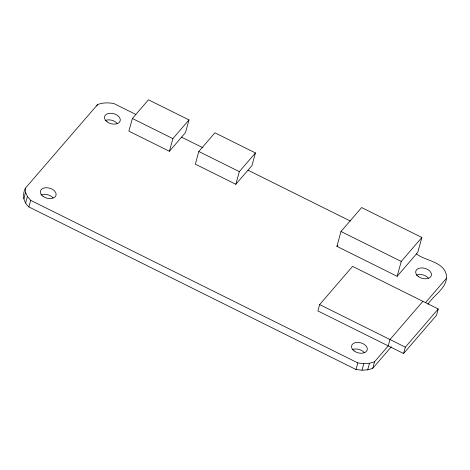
<?xml version="1.0" encoding="UTF-8"?>
<svg xmlns="http://www.w3.org/2000/svg" width="470" height="470" viewBox="0 0 470 470"><rect width="100%" height="100%" fill="white"/><g stroke="black" fill="none" stroke-linecap="round" stroke-linejoin="round"><path stroke-width="0.7" d="M135.789 114.421L113.998 103.588A23.5 15.069 15.4 0 0 97.543 104.599L25.315 188.258C22.143 194.609 23.418 202.247 28.846 206.912L356.002 369.514L361.994 370.213L367.693 369.831L372.698 368.404L391.293 346.825M23.782 198.904L25.597 192.318L25.315 188.258M25.603 203.022L27.419 196.431L25.597 192.318M28.846 206.912L30.662 200.326L27.419 196.431M96.938 106.014L97.302 104.698M132.37 118.487L128.88 131.142L169.4 151.281L185.503 132.587L188.993 119.926L148.473 99.787L132.37 118.487L172.884 138.621L188.993 119.926M169.4 151.281L172.884 138.621M198.81 151.505L195.32 164.165L235.84 184.299L251.944 165.605L255.433 152.95L214.913 132.81L198.81 151.505L239.324 171.644L255.433 152.95M235.84 184.299L239.324 171.644M319.659 304.578L317.908 310.934L403.583 353.516L436.489 315.323L438.24 308.966L352.565 266.378L319.659 304.578L405.334 347.16L438.24 308.966M336.908 246.362L340.997 231.51L361.642 207.546L421.872 237.479L417.783 252.337L397.138 276.295L336.908 246.362L337.848 245.27M356.002 369.514L357.817 362.922L30.662 200.326M361.994 370.213L363.809 363.621L369.508 363.245L374.514 361.812L388.238 345.891L389.988 339.528L422.894 301.335M367.693 369.831L369.508 363.245M397.138 276.295L401.233 261.443L421.872 237.479M372.698 368.404L374.514 361.812M403.583 353.516L405.334 347.16M416.432 253.906C425.667 261.091 442.505 261.203 446.218 274.198C448.656 287.364 433.974 294.531 428 304.213M425.45 302.692L446.5 278.258M357.817 362.922L363.809 363.621M181.555 137.169L202.94 147.797M247.996 170.187L350.297 221.035M340.997 231.51L401.233 261.443M416.355 275.226A8.09 5.188 15.4 0 1 428.399 278.099M352.206 349.692A8.09 5.188 15.4 0 1 364.25 352.559M41.013 195.021A8.09 5.188 15.4 0 1 53.057 197.893M105.163 120.561A8.09 5.188 15.4 0 1 117.206 123.434M418.288 276.472A8.09 5.188 15.4 0 0 431.325 275.673A8.09 5.188 15.4 0 0 421.12 267.935A8.09 5.188 15.4 0 0 418.288 276.472M107.095 121.806A8.09 5.188 15.4 0 0 120.132 121.007A8.09 5.188 15.4 0 0 109.927 113.27A8.09 5.188 15.4 0 0 107.095 121.806M42.946 196.266A8.09 5.188 15.4 0 0 55.983 195.467A8.09 5.188 15.4 0 0 45.778 187.73A8.09 5.188 15.4 0 0 42.946 196.266M354.139 350.931A8.09 5.188 15.4 0 0 367.176 350.132A8.09 5.188 15.4 0 0 356.971 342.395A8.09 5.188 15.4 0 0 354.139 350.931"/></g></svg>
